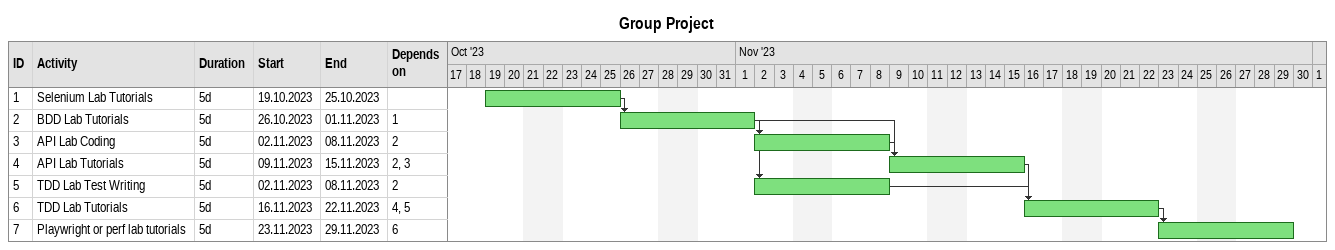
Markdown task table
Group Project

| ID | Task | Duration | Start | Finish | Predecessors |
|---|---|---|---|---|---|
| 1 | Selenium Lab Tutorials | 5d | 2023-10-19 | 2023-10-25 |  |
| 2 | BDD Lab Tutorials | 5d | 2023-10-26 | 2023-11-01 | 1 |
| 3 | API Lab Coding | 5d | 2023-11-02 | 2023-11-08 | 2 |
| 4 | API Lab Tutorials | 5d | 2023-11-09 | 2023-11-15 | 2, 3 |
| 5 | TDD Lab Test Writing | 5d | 2023-11-02 | 2023-11-08 | 2 |
| 6 | TDD Lab Tutorials | 5d | 2023-11-16 | 2023-11-22 | 4, 5 |
| 7 | Playwright or perf lab tutorials | 5d | 2023-11-23 | 2023-11-29 | 6 |
